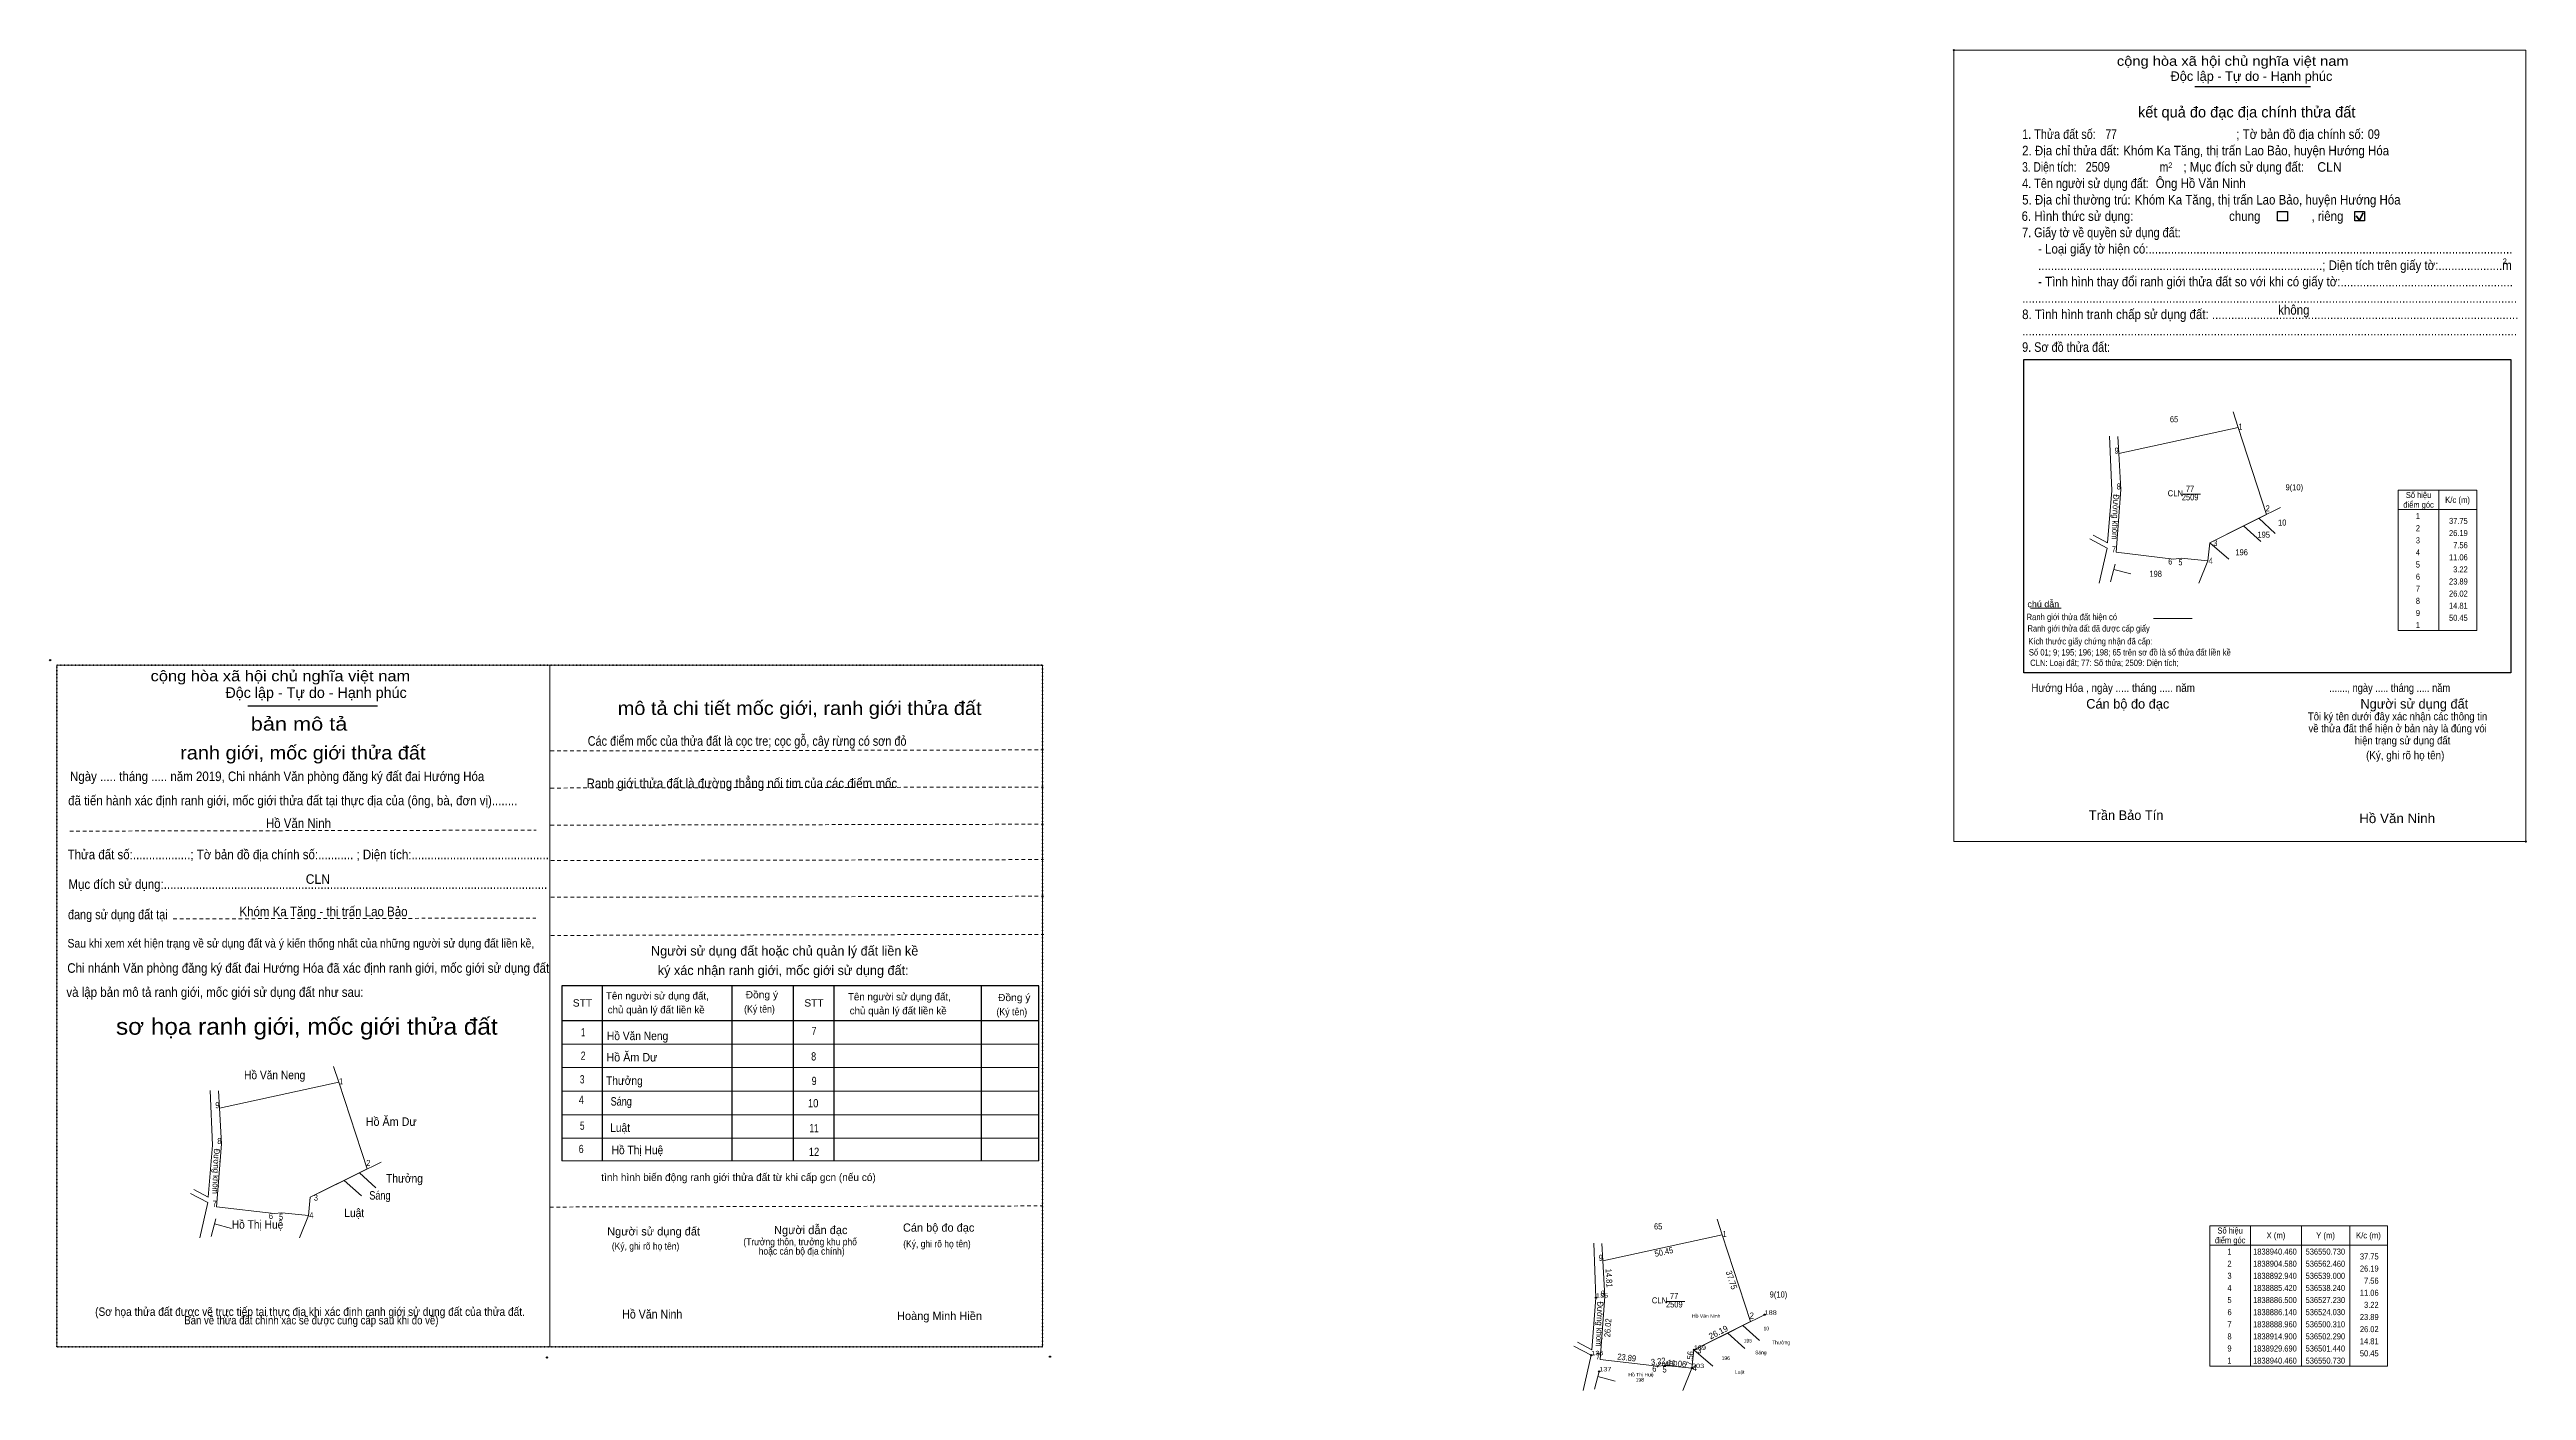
# Model space of a CAD drawing. Header units: metres. Extents: x 535860 to 536883, y 1838876 to 1839430.
import ezdxf
from ezdxf.enums import TextEntityAlignment as Align

# ---------------------------------------------------------------- set-up
doc = ezdxf.new("R2010")
doc.units = ezdxf.units.M
doc.header["$PDMODE"] = 32
doc.header["$PDSIZE"] = 0.5
doc.linetypes.add('DOTTED', pattern=[1.5, 0.3, -1.2])
doc.linetypes.add('SHORT_DASHED', pattern=[2.7, 1.5, -1.2])
for name, color, linetype, lineweight in [('1', 7, 'SHORT_DASHED', 13), ('10', 7, 'Continuous', 13), ('17', 7, 'Continuous', 13), ('2', 7, 'Continuous', 25), ('6', 7, 'Continuous', 13), ('63', 7, 'Continuous', 13)]:
    doc.layers.add(name, color=color, linetype=linetype, lineweight=lineweight)
for name, color, linetype in [('12', 7, 'Continuous'), ('16', 7, 'Continuous'), ('36', 7, 'Continuous'), ('7', 7, 'Continuous')]:
    doc.layers.add(name, color=color, linetype=linetype)

msp = doc.modelspace()

# ---------------------------------------------------------------- linework, layer by layer
at = {"layer": '1'}
for p, q in [((536066.91, 1839140.16), (536270.44, 1839140.61)), ((536066.93, 1839124.87), (536270.44, 1839125.28)), ((535868.34, 1839107.08), (536060.93, 1839107.49)), ((536066.93, 1839109.51), (536270.49, 1839109.93)), ((536066.99, 1839094.89), (536270.49, 1839095.33)), ((536066.99, 1839079.76), (536270.57, 1839080.19)), ((535911.09, 1839070.87), (536060.79, 1839071.18)), ((536067, 1839064.02), (536270.57, 1839064.47)), ((536066.6, 1838951.89), (536270.15, 1838952.35))]:
    msp.add_line(p, q, dxfattribs=at)
at = {"layer": '1', "linetype": 'Continuous'}
for points in [[(536763.76, 1839273.68), (536775.49, 1839237.8), (536752.03, 1839226.16), (536751.27, 1839218.64), (536740.26, 1839219.72), (536737.06, 1839219.36), (536713.34, 1839222.18), (536715.32, 1839248.12), (536714.47, 1839262.91)], [(535979.43, 1839003.48), (535991.16, 1838967.6), (535967.7, 1838955.96), (535966.94, 1838948.44), (535955.93, 1838949.52), (535952.73, 1838949.16), (535929.01, 1838951.98), (535930.99, 1838977.92), (535930.14, 1838992.71)], [(536550.73, 1838940.46), (536562.46, 1838904.58), (536539, 1838892.94), (536538.24, 1838885.42), (536527.23, 1838886.5), (536524.03, 1838886.14), (536500.31, 1838888.96), (536502.29, 1838914.9), (536501.44, 1838929.69)]]:
    msp.add_lwpolyline(points, close=True, dxfattribs=at)
at = {"layer": '1', "linetype": 'DOTTED', "lineweight": 53}
msp.add_lwpolyline([(535863.04, 1839175.66), (536270.06, 1839175.66), (536270.06, 1838894.16), (535863.04, 1838894.16)], close=True, dxfattribs=at)
at = {"layer": '10'}
for p, q in [((536761.65, 1839280.15), (536763.76, 1839273.68)), ((536710.7, 1839270.19), (536711.63, 1839247.69)), ((536714.47, 1839262.91), (536714.06, 1839270.03)), ((536763.76, 1839273.68), (536775.49, 1839237.8)), ((536711.63, 1839247.69), (536709.87, 1839226.12)), ((536713.34, 1839222.18), (536715.32, 1839248.12)), ((536772.3, 1839236.22), (536766.03, 1839233.11)), ((536772.3, 1839236.22), (536781.26, 1839240.66)), ((536772.3, 1839236.22), (536779.09, 1839230.01)), ((536709.69, 1839223.95), (536702.55, 1839227.73)), ((536709.87, 1839226.12), (536703.93, 1839229.27)), ((536752.03, 1839226.16), (536766.03, 1839233.11)), ((536759.93, 1839219.38), (536752.03, 1839226.16)), ((536766.03, 1839233.11), (536773.12, 1839226.7)), ((536706.38, 1839209.42), (536709.69, 1839223.95)), ((536712.97, 1839217.28), (536711.05, 1839209.94)), ((536712.42, 1839215.15), (536719.5, 1839213.29)), ((536713.34, 1839222.18), (536737.06, 1839219.36)), ((536740.26, 1839219.72), (536737.05, 1839219.36)), ((536747.53, 1839209.4), (536751.27, 1839218.64)), ((535977.32, 1839009.95), (535979.43, 1839003.48)), ((535926.37, 1838999.99), (535927.3, 1838977.49)), ((535930.14, 1838992.71), (535929.73, 1838999.83)), ((535979.43, 1839003.48), (535991.16, 1838967.6)), ((535927.3, 1838977.49), (535925.54, 1838955.92)), ((535929.01, 1838951.98), (535930.99, 1838977.92)), ((535987.97, 1838966.02), (535996.93, 1838970.46)), ((535925.54, 1838955.92), (535919.6, 1838959.07)), ((535967.7, 1838955.96), (535981.7, 1838962.91)), ((535987.97, 1838966.02), (535981.7, 1838962.91)), ((535981.7, 1838962.91), (535988.79, 1838956.5)), ((535987.97, 1838966.02), (535994.76, 1838959.81)), ((535925.36, 1838953.75), (535918.22, 1838957.53)), ((535922.05, 1838939.22), (535925.36, 1838953.75)), ((535929.01, 1838951.98), (535952.73, 1838949.16)), ((535955.93, 1838949.52), (535952.72, 1838949.16)), ((535928.64, 1838947.08), (535926.72, 1838939.74)), ((535928.09, 1838944.95), (535935.17, 1838943.09)), ((535963.2, 1838939.2), (535966.94, 1838948.44)), ((536548.62, 1838946.93), (536550.73, 1838940.46)), ((536550.73, 1838940.46), (536562.46, 1838904.58)), ((536497.67, 1838936.97), (536498.6, 1838914.47)), ((536501.44, 1838929.69), (536501.03, 1838936.81)), ((536498.6, 1838914.47), (536496.84, 1838892.9)), ((536500.31, 1838888.96), (536502.29, 1838914.9)), ((536539, 1838892.94), (536553, 1838899.89)), ((536559.27, 1838903), (536553, 1838899.89)), ((536553, 1838899.89), (536560.09, 1838893.48)), ((536559.27, 1838903), (536568.23, 1838907.44)), ((536559.27, 1838903), (536566.06, 1838896.79)), ((536496.66, 1838890.73), (536489.52, 1838894.51)), ((536496.84, 1838892.9), (536490.9, 1838896.05)), ((536493.35, 1838876.2), (536496.66, 1838890.73)), ((536500.31, 1838888.96), (536524.03, 1838886.14)), ((536546.9, 1838886.16), (536539, 1838892.94)), ((536499.94, 1838884.06), (536498.02, 1838876.72)), ((536499.39, 1838881.93), (536506.47, 1838880.07)), ((536527.23, 1838886.5), (536524.02, 1838886.14)), ((536534.5, 1838876.18), (536538.24, 1838885.42))]:
    msp.add_line(p, q, dxfattribs=at)
for points in [[(536715.32, 1839248.12), (536714.47, 1839262.91), (536763.76, 1839273.68)], [(536752.03, 1839226.16), (536751.27, 1839218.64), (536740.26, 1839219.72)], [(535930.99, 1838977.92), (535930.14, 1838992.71), (535979.43, 1839003.48)], [(535967.7, 1838955.96), (535966.94, 1838948.44), (535955.93, 1838949.52)], [(536502.29, 1838914.9), (536501.44, 1838929.69), (536550.73, 1838940.46)], [(536539, 1838892.94), (536538.24, 1838885.42), (536527.23, 1838886.5)]]:
    msp.add_lwpolyline(points, dxfattribs=at)
at = {"layer": '17'}
msp.add_line((536678, 1839199.14), (536690.67, 1839199.14), dxfattribs=at)
at = {"layer": '2'}
for p, q in [((536745.86, 1839414.49), (536793.62, 1839414.49)), ((536675.33, 1839301.84), (536876.43, 1839301.84)), ((536876.43, 1839301.84), (536876.43, 1839172.39)), ((535941.91, 1839158.77), (535995.41, 1839158.77)), ((536088.26, 1839043.22), (536088.26, 1838970.93)), ((536141.81, 1839043.22), (536141.81, 1838970.93)), ((536167.15, 1839043.22), (536167.15, 1838970.93)), ((536183.91, 1839043.22), (536183.91, 1838970.93)), ((536244.68, 1839043.03), (536244.68, 1838970.93)), ((536071.6, 1839028.85), (536268.47, 1839028.85))]:
    msp.add_line(p, q, dxfattribs=at)
at = {"layer": '2', "lineweight": 35}
for p, q in [((536812.48, 1839361.1), (536813.82, 1839359.35)), ((536813.82, 1839359.35), (536815.46, 1839362.28))]:
    msp.add_line(p, q, dxfattribs=at)
at = {"layer": '2', "lineweight": 13}
for p, q in [((536071.6, 1839019.14), (536268.47, 1839019.14)), ((536071.6, 1839009.44), (536268.47, 1839009.44)), ((536071.6, 1838999.73), (536268.47, 1838999.73)), ((536071.6, 1838990.02), (536268.47, 1838990.02)), ((536071.6, 1838980.32), (536268.47, 1838980.32)), ((536071.6, 1838970.93), (536268.47, 1838970.93))]:
    msp.add_line(p, q, dxfattribs=at)
msp.add_lwpolyline([(536646.37, 1839429.48), (536882.58, 1839429.48), (536882.58, 1839102.77), (536646.37, 1839102.77)], close=True, dxfattribs=at)
at = {"layer": '2'}
for points in [[(536780.04, 1839362.84), (536784.09, 1839362.84), (536784.09, 1839359.06), (536780.04, 1839359.06)], [(536811.95, 1839362.84), (536816.01, 1839362.84), (536816.01, 1839359.06), (536811.95, 1839359.06)]]:
    msp.add_lwpolyline(points, close=True, dxfattribs=at)
for points in [[(536876.43, 1839172.39), (536675.33, 1839172.39), (536675.33, 1839301.84)], [(536268.47, 1838970.93), (536268.47, 1839043.22), (536071.6, 1839043.22), (536071.6, 1838970.93)]]:
    msp.add_lwpolyline(points, dxfattribs=at)
at = {"layer": '2', "lineweight": 13}
for points in [[(535863.04, 1838894.15), (535863.03, 1838894.15), (535863.03, 1839175.66), (536066.56, 1839175.66), (536066.56, 1839175.65)], [(536066.56, 1839175.65), (536066.56, 1838894.15), (535863.04, 1838894.15)], [(536066.56, 1839175.66), (536270.09, 1839175.66), (536270.09, 1838894.15)], [(536270.09, 1838894.15), (536066.56, 1838894.15), (536066.56, 1839175.65)], [(536066.57, 1839175.66), (536270.1, 1839175.66), (536270.1, 1838894.15), (536270.09, 1838894.15)], [(536270.09, 1838894.15), (536066.57, 1838894.15), (536066.57, 1839175.65)]]:
    msp.add_lwpolyline(points, dxfattribs=at)
at = {"layer": '2'}
for p in [(536646.37, 1839429.48), (535860.26, 1839177.69), (536882.58, 1839102.77), (536065.47, 1838889.81), (536273.12, 1838890.15)]:
    msp.add_point(p, dxfattribs=at)
at = {"layer": '6'}
msp.add_line((536728.76, 1839194.82), (536744.75, 1839194.82), dxfattribs=at)
at = {"layer": '63'}
for p, q in [((536740.9, 1839246.12), (536748.26, 1839246.12)), ((536846.7, 1839247.84), (536846.7, 1839189.84)), ((536846.7, 1839247.84), (536846.7, 1839189.84)), ((536829.9, 1839239.84), (536862.3, 1839239.84)), ((536768.88, 1838944.2), (536768.88, 1838886.2)), ((536789.88, 1838944.2), (536789.88, 1838886.2)), ((536809.88, 1838944.2), (536809.88, 1838886.2)), ((536752.08, 1838936.2), (536825.48, 1838936.2)), ((536527.87, 1838912.9), (536535.23, 1838912.9))]:
    msp.add_line(p, q, dxfattribs=at)
for points in [[(536829.9, 1839247.84), (536862.3, 1839247.84), (536862.3, 1839189.84), (536829.9, 1839189.84)], [(536752.08, 1838944.2), (536825.48, 1838944.2), (536825.48, 1838886.2), (536752.08, 1838886.2)]]:
    msp.add_lwpolyline(points, close=True, dxfattribs=at)
at = {"layer": '7'}
for p in [(536498.6, 1838914.47), (536568.23, 1838907.44), (536496.66, 1838890.73), (536539, 1838892.94), (536499.94, 1838884.05), (536524.03, 1838886.14), (536527.23, 1838886.5), (536538.24, 1838885.42)]:
    msp.add_point(p, dxfattribs=at)

# ---------------------------------------------------------------- texts
at = {"layer": '1'}
for s, height, width, p in [('CLN', 2.5, 0.95, (536737.855, 1839245.33)), ('2509', 2.5, 0.85, (536743.955, 1839243.66)), ('77', 2.5, 0.8, (536743.9, 1839247.14)), ('9(10)', 2.5, 0.9, (536786.97, 1839247.77)), ('Hồ Ăm Dư', 3.5, 0.95, (536100.48, 1839011.98)), ('Hồ Ăm Dư', 3.5, 0.95, (536001.08, 1838985.41)), ('(Sơ họa thửa đất được vẽ trực tiếp tại thực địa khi xác định ranh giới sử dụng đất của thửa đất.', 3.483, 0.9, (535967.58, 1838906.97)), ('CLN', 2.5, 0.95, (536524.835, 1838912.11)), ('2509', 2.5, 0.85, (536530.935, 1838910.44)), ('77', 2.5, 0.8, (536530.88, 1838913.92)), ('9(10)', 2.5, 0.9, (536573.95, 1838914.55)), (' Bản vẽ thửa đất chính xác sẽ được cung cấp sau khi đo vẽ)', 3.483, 0.85, (535967.58, 1838903.44))]:
    msp.add_text(s, height=height, dxfattribs=dict(at, width=width)).set_placement(p, align=Align.CENTER)
at = {"layer": '10'}
for s, height, width, p in [('65', 2.5, 0.8, (536737.29, 1839275.87)), ('10', 2.5, 0.85, (536781.965, 1839233.22)), ('195', 2.5, 0.85, (536774.33, 1839228.2)), ('198', 2.5, 0.85, (536729.71, 1839212.06)), ('196', 2.5, 0.85, (536765.22, 1839220.97)), ('Hồ Văn Neng', 3.5, 0.9, (536102.83, 1839020.8)), ('Hồ Văn Neng', 3.5, 0.9, (535952.97, 1839004.66)), ('Thưởng', 3.5, 0.9, (536097.385, 1839002.34)), ('Sáng', 3.5, 0.8, (536096.08, 1838993.77)), ('Luật', 3.5, 0.9, (536095.615, 1838982.9)), ('Hồ Thị Huệ', 3.5, 0.9, (536102.78, 1838973.69)), ('Thưởng', 3.5, 0.9, (536006.585, 1838961.97)), ('Luật', 3.5, 0.9, (535985.825, 1838947.74)), ('Sáng', 3.5, 0.8, (535996.43, 1838954.97)), ('Hồ Thị Huệ', 3.5, 0.9, (535945.89, 1838942.96)), ('65', 2.5, 0.8, (536524.27, 1838942.65)), ('Hồ Văn Ninh', 1.5, 0.9, (536544.125, 1838906.16)), ('195', 1.5, 0.85, (536561.305, 1838895.98)), ('10', 1.5, 0.85, (536568.94, 1838901)), ('196', 1.5, 0.85, (536552.2, 1838888.75)), ('Sáng', 1.5, 0.8, (536566.69, 1838891.1)), ('Thưởng', 1.5, 0.9, (536575.025, 1838895.24)), ('Hồ Thị Huệ', 1.5, 0.9, (536517.19, 1838881.95)), ('198', 1.5, 0.85, (536516.69, 1838879.84)), ('Luật', 1.5, 0.9, (536557.915, 1838883.09))]:
    msp.add_text(s, height=height, dxfattribs=dict(at, width=width)).set_placement(p, align=Align.CENTER)
at = {"layer": '12', "width": 1.25}
for s, p in [('135', (536498.6, 1838914.47)), ('188', (536568.23, 1838907.44)), ('136', (536496.66, 1838890.73)), ('205', (536524.02, 1838886.14)), ('190', (536527.23, 1838886.5)), ('203', (536538.24, 1838885.42)), ('189', (536539, 1838892.94)), ('137', (536499.94, 1838884.06))]:
    msp.add_text(s, height=1.8, dxfattribs=at).set_placement(p)
at = {"layer": '16'}
for s, height, width, p in [('Các điểm mốc của thửa đất là cọc tre; cọc gỗ, cây rừng có sơn đỏ', 3.947, 0.85, (536082.25, 1839142.32)), ('Ngày ..... tháng ..... năm 2019, Chi nhánh Văn phòng đăng ký đất đai Hướng Hóa', 3.947, 0.9, (535868.45, 1839127.73)), ('Ranh giới thửa đất là đường thẳng nối tim của các điểm mốc', 3.947, 0.9, (536081.77, 1839124.87)), (' đã tiến hành xác định ranh giới, mốc giới thửa đất tại thực địa của (ông, bà, đơn vị)........', 3.947, 0.9, (535866.39, 1839117.74)), ('Hồ Văn Ninh', 3.94, 0.9, (535949.36, 1839108.36)), ('Thửa đất số:..................; Tờ bản đồ địa chính số:........... ; Diện tích:...........................................', 3.947, 0.9, (535867.46, 1839095.47)), ('Mục đích sử dụng:........................................................................................................................', 3.947, 0.9, (535867.82, 1839083.22)), ('CLN', 3.94, 0.95, (535965.81, 1839085.32)), ('đang sử dụng đất tại', 3.947, 0.85, (535867.63, 1839070.7)), ('Khóm Ka Tăng - thị trấn Lao Bảo', 3.947, 0.9, (535938.42, 1839071.92)), ('Sau khi xem xét hiện trạng về sử dụng đất và ý kiến thống nhất của những người sử dụng đất liền kề,', 3.552, 0.9, (535867.44, 1839059.02)), ('Chi nhánh Văn phòng đăng ký đất đai Hướng Hóa đã xác định ranh giới, mốc giới sử dụng đất', 3.947, 0.9, (535867.35, 1839048.59)), (' và lập bản mô tả ranh giới, mốc giới sử dụng đất như sau:', 3.947, 0.9, (535865.65, 1839038.65))]:
    msp.add_text(s, height=height, dxfattribs=dict(at, width=width)).set_placement(p)
at = {"layer": '2'}
for s, height, width, p in [('cộng hòa xã hội chủ nghĩa việt nam', 3.943, 1.15, (536713.68, 1839423.02)), ('2. Địa chỉ thửa đất:', 3.943, 0.9, (536674.57, 1839386.06)), ('1. Thửa đất số:', 3.943, 0.85, (536674.57, 1839392.82)), ('77', 3.94, 0.8, (536708.96, 1839392.82)), ('Khóm Ka Tăng, thị trấn Lao Bảo, huyện Hướng Hóa', 3.945, 0.9, (536716.35, 1839386.06)), ('; Tờ bản đồ địa chính số:', 3.943, 0.9, (536763.02, 1839392.82)), ('09', 3.937, 0.85, (536817.31, 1839392.85)), ('3. Diện tích:', 3.943, 0.8, (536674.57, 1839379.3)), ('2509', 3.94, 0.85, (536700.81, 1839379.32)), ('m', 3.943, 0.8, (536731.39, 1839379.3)), ('2', 2.253, 0.8, (536734.94, 1839380.87)), ('; Mục đích sử dụng đất:', 3.943, 0.9, (536741.18, 1839379.3)), ('CLN', 3.95, 0.95, (536796.46, 1839379.28)), ('4. Tên người sử dụng đất:', 3.943, 0.85, (536674.57, 1839372.54)), ('5. Địa chỉ thường trú:', 3.943, 0.9, (536674.57, 1839365.76)), ('Khóm Ka Tăng, thị trấn Lao Bảo, huyện Hướng Hóa', 3.945, 0.9, (536721.1, 1839365.76)), ('Ông Hồ Văn Ninh', 3.94, 0.9, (536729.72, 1839372.56)), ('6. Hình thức sử dụng:', 3.943, 0.9, (536674.35, 1839359)), ('chung                , riêng', 3.943, 0.9, (536760.03, 1839359)), ('7. Giấy tờ về quyền sử dụng đất:', 3.943, 0.85, (536674.57, 1839352.26)), ('     - Loại giấy tờ hiện có:..................................................................................................................', 3.943, 0.9, (536674.57, 1839345.51)), ('     .........................................................................................; Diện tích trên giấy tờ:....................m', 3.943, 0.9, (536674.57, 1839338.72)), ('2', 2.253, 0.8, (536873.07, 1839341.23)), ('     - Tình hình thay đổi ranh giới thửa đất so với khi có giấy tờ:......................................................', 3.943, 0.9, (536674.57, 1839331.98)), ('8. Tình hình tranh chấp sử dụng đất: ................................................................................................', 3.943, 0.9, (536674.57, 1839318.46)), ('...........................................................................................................................................................', 3.943, 0.9, (536674.57, 1839325.21)), ('không', 3.943, 0.9, (536780.3, 1839320.32)), ('9. Sơ đồ thửa đất:', 3.943, 0.85, (536674.57, 1839304.94)), ('...........................................................................................................................................................', 3.943, 0.9, (536674.57, 1839311.7)), ('cộng hòa xã hội chủ nghĩa việt nam', 4.416, 1.15, (535901.74, 1839168.95)), ('Hướng Hóa , ngày ..... tháng ..... năm ', 3.377, 0.9, (536678.41, 1839164.56)), ('......., ngày ..... tháng ..... năm ', 3.377, 0.85, (536801.41, 1839164.56)), ('(Ký, ghi rõ họ tên)', 3.38, 0.9, (536816.6, 1839136.74)), ('Hồ Văn Ninh', 3.94, 1.05, (536813.75, 1839110.39)), ('Đồng ý', 3.009, 1.05, (536147.47, 1839038.06)), ('STT', 3.009, 1.05, (536076.08, 1839034.66)), ('(Ký tên)', 3.009, 0.9, (536146.83, 1839032.15)), ('STT', 3.009, 1.05, (536171.7, 1839034.66)), ('(Ký tên)', 3.009, 0.9, (536251.03, 1839031.02)), ('Đồng ý', 3.009, 1.05, (536251.68, 1839036.89)), ('(Ký, ghi rõ họ tên)', 2.912, 0.9, (536212.54, 1838935.28)), ('(Ký, ghi rõ họ tên)', 2.912, 0.9, (536092.21, 1838934.31))]:
    msp.add_text(s, height=height, dxfattribs=dict(at, width=width)).set_placement(p)
for s, height, p in [('Độc lập - Tự do - Hạnh phúc', 3.943, (536735.85, 1839416.78)), ('Độc lập - Tự do - Hạnh phúc', 4.416, (535932.64, 1839162.06)), ('Cán bộ đo đạc', 3.943, (536701.04, 1839157.67)), ('Người sử dụng đất', 3.943, (536814.26, 1839157.67)), ('Trần Bảo Tín', 3.945, (536702.12, 1839111.69)), ('Người sử dụng đất hoặc chủ quản lý đất liền kề ', 3.908, (536108.39, 1839055.72)), ('ký xác nhận ranh giới, mốc giới sử dụng đất:', 3.908, (536111.17, 1839047.66)), ('Tên người sử dụng đất,', 3.009, (536089.78, 1839037.58)), ('chủ quản lý đất liền kề', 3.009, (536090.5, 1839031.85)), ('Tên người sử dụng đất,', 3.009, (536189.72, 1839037.2)), ('chủ quản lý đất liền kề', 3.009, (536190.43, 1839031.46)), ('tình hình biến động ranh giới thửa đất từ khi cấp gcn (nếu có)', 3.106, (536087.85, 1838962.63)), ('Người sử dụng đất', 3.397, (536090.27, 1838940.15)), ('Người dẫn đạc', 3.405, (536159.18, 1838940.71)), ('Cán bộ đo đạc', 3.39, (536212.42, 1838941.71)), ('Hoàng Minh Hiền', 3.396, (536209.97, 1838905.25))]:
    msp.add_text(s, height=height, dxfattribs=at).set_placement(p)
for s, height, p in [('kết quả đo đạc địa chính thửa đất', 4.506, (536767.3, 1839401.69)), ('.', 1.127, (536882.537, 1839102.16))]:
    msp.add_text(s, height=height, dxfattribs=at).set_placement(p, align=Align.CENTER)
for s, height, width, p in [('bản mô tả', 5.591, 1.2, (535963.04, 1839148.57)), ('mô tả chi tiết mốc giới, ranh giới thửa đất', 5.591, 1.1, (536169.75, 1839155.06)), ('Tôi ký tên dưới đây xác nhận các thông tin', 3.257, 0.9, (536829.615, 1839152.83)), ('ranh giới, mốc giới thửa đất', 5.591, 1.1, (535964.605, 1839136.66)), ('về thửa đất thể hiện ở bản này là đúng vói', 3.257, 0.9, (536829.63, 1839147.87)), ('hiện trạng sử dụng đất', 3.257, 0.9, (536831.64, 1839142.88)), ('sơ họa ranh giới, mốc giới thửa đất', 6.824, 1.1, (535966.245, 1839023.04)), ('1', 3.397, 0.65, (536080.345, 1839022.36)), ('7', 3.405, 0.8, (536175.73, 1839022.87)), ('2', 3.397, 0.8, (536080.355, 1839012.67)), ('8', 3.405, 0.8, (536175.54, 1839012.39)), ('3', 3.397, 0.75, (536079.955, 1839002.92)), ('9', 3.405, 0.8, (536175.745, 1839002.25)), ('4', 3.397, 0.8, (536079.605, 1838994.46)), ('10', 3.405, 0.85, (536175.345, 1838993.06)), ('5', 3.397, 0.75, (536079.98, 1838983.79)), ('11', 3.405, 0.75, (536175.695, 1838982.76)), ('6', 3.397, 0.8, (536079.545, 1838974.18)), ('12', 3.405, 0.85, (536175.695, 1838972.99)), ('(Trưởng thôn, trưởng khu phố', 2.912, 0.9, (536169.96, 1838936.11)), ('hoặc cán bộ địa chính)', 2.912, 0.9, (536170.595, 1838932.25))]:
    msp.add_text(s, height=height, dxfattribs=dict(at, width=width)).set_placement(p, align=Align.CENTER)
at = {"layer": '36', "width": 0.9}
msp.add_text('Hồ Văn Ninh', height=3.63, dxfattribs=at).set_placement((536108.895, 1838905.87), align=Align.CENTER)
at = {"layer": '6'}
for s, height, width, p in [('Ranh giới thửa đất hiện có ', 2.624, 0.9, (536676.41, 1839194.17)), ('chú dẫn', 2.624, 1.05, (536676.76, 1839199.49)), ('Ranh giới thửa đất đã được cấp giấy', 2.624, 0.85, (536676.81, 1839189.46)), ('Kích thước giấy chứng nhận đã cấp:', 2.624, 0.9, (536677.1, 1839184.15)), ('Số 01; 9; 195; 196; 198; 65 trên sơ đồ là số thửa đất liền kề', 2.62, 0.9, (536677.34, 1839179.58)), (' CLN: Loại đất; 77: Số thửa; 2509: Diện tích;', 2.62, 0.9, (536677.01, 1839175.27))]:
    msp.add_text(s, height=height, dxfattribs=dict(at, width=width)).set_placement(p)
at = {"layer": '63'}
for s, width, p in [(' 1', 0.75, (536765.55, 1839272.77)), (' 9', 0.85, (536714.46, 1839262.91)), (' 8', 0.8, (536715.31, 1839248.12)), (' 2', 0.85, (536776.83, 1839239.06)), ('37.75', 0.85, (536858.58, 1839233.89)), (' 3', 0.8, (536755.17, 1839224.75)), ('26.19', 0.85, (536858.58, 1839228.89)), ('7.56', 0.85, (536858.58, 1839223.89)), (' 7', 0.8, (536713.33, 1839222.18)), (' 6', 0.85, (536736.59, 1839217.14)), (' 5', 0.8, (536740.79, 1839216.82)), (' 4', 0.85, (536753.29, 1839217.42)), ('11.06', 0.85, (536858.58, 1839218.89)), ('3.22', 0.85, (536858.58, 1839213.89)), ('23.89', 0.85, (536858.58, 1839208.89)), ('26.02', 0.85, (536858.58, 1839203.89)), ('50.45', 0.85, (536858.58, 1839193.89)), ('14.81', 0.85, (536858.58, 1839198.89)), (' 1', 0.75, (535981.23, 1839002.56)), (' 9', 0.85, (535930.14, 1838992.7)), (' 8', 0.8, (535930.99, 1838977.91)), (' 2', 0.85, (535992.51, 1838968.85)), (' 7', 0.8, (535929.01, 1838951.97)), (' 6', 0.85, (535952.27, 1838946.93)), (' 5', 0.8, (535956.47, 1838946.61)), (' 4', 0.85, (535968.97, 1838947.21)), (' 3', 0.8, (535970.85, 1838954.54)), (' 1', 0.75, (536552.53, 1838939.55)), (' 9', 0.85, (536501.44, 1838929.69)), ('37.75', 0.85, (536821.78, 1838930.25)), ('26.19', 0.85, (536821.78, 1838925.25)), ('7.56', 0.85, (536821.78, 1838920.25)), (' 8', 0.8, (536502.29, 1838914.9)), (' 2', 0.85, (536563.81, 1838905.84)), ('23.89', 0.85, (536821.78, 1838905.25)), ('11.06', 0.85, (536821.78, 1838915.25)), ('3.22', 0.85, (536821.78, 1838910.25)), ('26.02', 0.85, (536821.78, 1838900.25)), ('14.81', 0.85, (536821.78, 1838895.25)), (' 7', 0.8, (536500.31, 1838888.96)), (' 3', 0.8, (536542.15, 1838891.53)), ('50.45', 0.85, (536821.78, 1838890.25)), (' 6', 0.85, (536523.57, 1838883.92)), (' 5', 0.8, (536527.77, 1838883.6)), (' 4', 0.85, (536540.27, 1838884.2))]:
    msp.add_text(s, height=2.5, dxfattribs=dict(at, width=width)).set_placement(p, align=Align.RIGHT)
for s, rotation, width, p in [('Đường khóm', 267.949, 0.95, (536711.872, 1839236.865)), ('Đường khóm', 267.949, 0.95, (535927.552, 1838966.655)), ('50.45', 12.326, 0.9, (536526.888, 1838932.153)), ('14.81', 273.289, 0.85, (536502.764, 1838922.497)), ('37.75', 288.104, 0.95, (536553.391, 1838921.393)), ('Đường khóm', 267.949, 0.95, (536498.852, 1838903.645)), ('26.02', 85.635, 0.9, (536504.723, 1838901.93)), ('23.89', 353.22, 0.9, (536511.142, 1838888.526)), ('3.22', 6.419, 0.9, (536524.465, 1838886.97)), ('11.06', 354.398, 0.9, (536531.868, 1838886.074)), ('7.56', 84.229, 0.9, (536538.636, 1838889.304))]:
    msp.add_text(s, height=2.5, rotation=rotation, dxfattribs=dict(at, width=width)).set_placement(p, align=Align.CENTER)
for s, width, p in [('Số hiệu', 0.85, (536838.28, 1839244.59)), ('K/c (m)', 0.95, (536854.38, 1839242.59)), ('điểm góc', 0.9, (536838.28, 1839240.59)), (' 1', 0.75, (536837.575, 1839235.89)), (' 3', 0.8, (536837.58, 1839225.89)), (' 2', 0.85, (536837.58, 1839230.89)), (' 4', 0.85, (536837.575, 1839220.89)), (' 5', 0.8, (536837.58, 1839215.89)), (' 6', 0.85, (536837.58, 1839210.89)), (' 7', 0.8, (536837.58, 1839205.89)), (' 9', 0.85, (536837.575, 1839195.89)), (' 8', 0.8, (536837.58, 1839200.89)), (' 1', 0.75, (536837.575, 1839190.89)), ('điểm góc', 0.9, (536760.48, 1838936.95)), ('Số hiệu', 0.85, (536760.48, 1838940.95)), ('X (m)', 0.95, (536779.38, 1838938.95)), ('Y (m)', 0.95, (536799.875, 1838938.95)), ('K/c (m)', 0.95, (536817.58, 1838938.95)), (' 2', 0.85, (536759.78, 1838927.25)), (' 1', 0.75, (536759.775, 1838932.25)), ('1838940.460', 0.85, (536778.98, 1838932.25)), ('1838904.580', 0.85, (536778.98, 1838927.25)), ('536550.730', 0.85, (536799.785, 1838932.25)), ('536562.460', 0.85, (536799.785, 1838927.25)), (' 4', 0.85, (536759.775, 1838917.25)), (' 3', 0.8, (536759.78, 1838922.25)), ('1838892.940', 0.85, (536778.98, 1838922.25)), ('1838885.420', 0.85, (536778.98, 1838917.25)), ('536539.000', 0.85, (536799.785, 1838922.25)), ('536538.240', 0.85, (536799.785, 1838917.25)), (' 5', 0.8, (536759.78, 1838912.25)), (' 6', 0.85, (536759.78, 1838907.25)), ('1838886.500', 0.85, (536778.98, 1838912.25)), ('1838886.140', 0.85, (536778.98, 1838907.25)), ('536527.230', 0.85, (536799.785, 1838912.25)), ('536524.030', 0.85, (536799.785, 1838907.25)), (' 8', 0.8, (536759.78, 1838897.25)), (' 7', 0.8, (536759.78, 1838902.25)), ('1838888.960', 0.85, (536778.98, 1838902.25)), ('1838914.900', 0.85, (536778.98, 1838897.25)), ('536500.310', 0.85, (536799.785, 1838902.25)), ('536502.290', 0.85, (536799.785, 1838897.25)), (' 9', 0.85, (536759.775, 1838892.25)), (' 1', 0.75, (536759.775, 1838887.25)), ('1838929.690', 0.85, (536778.98, 1838892.25)), ('1838940.460', 0.85, (536778.98, 1838887.25)), ('536501.440', 0.85, (536799.785, 1838892.25)), ('536550.730', 0.85, (536799.785, 1838887.25))]:
    msp.add_text(s, height=2.5, dxfattribs=dict(at, width=width)).set_placement(p, align=Align.CENTER)
msp.add_text('26.19', height=2.5, rotation=26.389, dxfattribs=at).set_placement((536549.659, 1838899.08), align=Align.CENTER)

doc.saveas('drawing.dxf')
